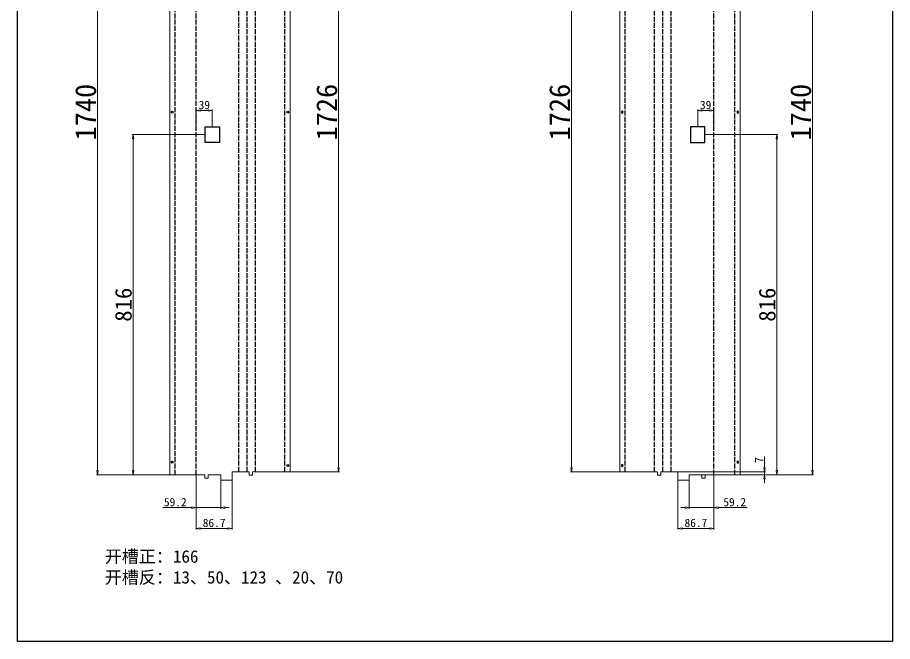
# Model space of a CAD drawing. Header units: millimetres. Extents: x 2100 to 6661, y -400 to 2594.
# Drawn here: x 2100 to 4200, y -400 to 1097 of the extents above; entities that cross this region are included whole.
import ezdxf

# ---------------------------------------------------------------- set-up
doc = ezdxf.new("R2010")
doc.units = ezdxf.units.MM
doc.linetypes.add('ACAD_ISO02W100', pattern=[15, 12, -3])
for name, color, linetype in [('Cutting', 7, 'Continuous'), ('基础信息', 7, 'Continuous'), ('标注层', 7, 'Continuous'), ('绘图层', 7, 'Continuous')]:
    doc.layers.add(name, color=color, linetype=linetype)
doc.styles.get("Standard").update_dxf_attribs({"font": ''})
doc.styles.get('Standard').set_extended_font_data('SimSun')
doc.dimstyles.new('ISO-25$0', dxfattribs={"dimtxt": 20, "dimasz": 10, "dimexe": 2.5, "dimexo": 0, "dimgap": 3.049991, "dimtad": 1, "dimdec": 1, "dimrnd": 0.001, "dimdsep": 46, "dimtxsty": 'Standard', "dimblk": 'CLOSEDBLANK', "dimcen": 0, "dimclrd": 4, "dimclre": 4, "dimclrt": 4, "dimazin": 3, "dimtm": 1e-09, "dimtfac": 0.707107, "dimtdec": 1, "dimtmove": 0, "dimatfit": 0, "dimldrblk": 'CLOSEDBLANK', "dimfxl": 1, "dimfrac": 2, "dimtolj": 1, "dimlwd": 9, "dimlwe": 9, "dimarcsym": 0})

# ---------------------------------------------------------------- blocks, each defined once
blk = doc.blocks.new('_ClosedBlank')
at = {"color": 0, "linetype": 'ByBlock', "lineweight": -2}
for p, q in [((-1, 0.17), (0, 0)), ((-1, 0.17), (-1, -0.17)), ((0, 0), (-1, -0.17))]:
    blk.add_line(p, q, dxfattribs=at)
blk = doc.blocks.new('*D55')
at = {"layer": 'Defpoints', "color": 0, "transparency": 16777216}
for p in [(2465.5, 1740), (2291.9, 0), (2465.5, 0)]:
    blk.add_point(p, dxfattribs=at)
at = {"layer": '标注层', "color": 4, "lineweight": 9, "transparency": 16777216}
for p, q in [((2465.5, 1740), (2289.4, 1740)), ((2291.9, 1730), (2291.9, 10)), ((2465.5, 0), (2289.4, 0))]:
    blk.add_line(p, q, dxfattribs=at)
at = {"layer": '标注层', "color": 4, "lineweight": 9, "transparency": 16777216, "xscale": 10, "yscale": 10, "zscale": 10}
for p, rotation in [((2291.9, 1740), 90), ((2291.9, 0), 270)]:
    blk.add_blockref('_ClosedBlank', p, dxfattribs=dict(at, rotation=rotation))
at = {"layer": '标注层', "color": 7, "transparency": 16777216, "insert": (2263.9, 870), "char_height": 50, "attachment_point": 5, "rotation": 90}
blk.add_mtext('\\A1;1740', dxfattribs=at)
blk = doc.blocks.new('*D10')
at = {"layer": 'Defpoints', "color": 0, "transparency": 16777216}
for p in [(2377.5, 816), (2550.3, 816), (2465.5, 0)]:
    blk.add_point(p, dxfattribs=at)
at = {"layer": '标注层', "color": 4, "lineweight": 9, "transparency": 16777216}
for p, q in [((2550.3, 816), (2375, 816)), ((2377.5, 10), (2377.5, 806)), ((2465.5, 0), (2375, 0))]:
    blk.add_line(p, q, dxfattribs=at)
at = {"layer": '标注层', "color": 4, "lineweight": 9, "transparency": 16777216, "xscale": 10, "yscale": 10, "zscale": 10}
for p, rotation in [((2377.5, 816), 90), ((2377.5, 0), 270)]:
    blk.add_blockref('_ClosedBlank', p, dxfattribs=dict(at, rotation=rotation))
at = {"layer": '标注层', "color": 7, "transparency": 16777216, "insert": (2354.4, 408), "char_height": 40, "attachment_point": 5, "rotation": 90}
blk.add_mtext('\\A1;816', dxfattribs=at)
blk = doc.blocks.new('*D56')
at = {"layer": 'Defpoints', "color": 0, "transparency": 16777216}
for p in [(2754.5, 1733), (2754.5, 7), (2870.5, 7)]:
    blk.add_point(p, dxfattribs=at)
at = {"layer": '标注层', "color": 4, "lineweight": 9, "transparency": 16777216}
for p, q in [((2754.5, 1733), (2873, 1733)), ((2870.5, 1723), (2870.5, 17)), ((2754.5, 7), (2873, 7))]:
    blk.add_line(p, q, dxfattribs=at)
at = {"layer": '标注层', "color": 4, "lineweight": 9, "transparency": 16777216, "xscale": 10, "yscale": 10, "zscale": 10}
for p, rotation in [((2870.5, 1733), 90), ((2870.5, 7), 270)]:
    blk.add_blockref('_ClosedBlank', p, dxfattribs=dict(at, rotation=rotation))
at = {"layer": '标注层', "color": 7, "transparency": 16777216, "insert": (2842.5, 870), "char_height": 50, "attachment_point": 5, "rotation": 90}
blk.add_mtext('\\A1;1726', dxfattribs=at)
blk = doc.blocks.new('GK1')
blk.add_circle((0, 0), 2.25)
blk = doc.blocks.new('*D57')
at = {"layer": 'Defpoints', "color": 0, "transparency": 16777216}
for p in [(2528.5, 874), (2528.5, 835), (2567.5, 835)]:
    blk.add_point(p, dxfattribs=at)
at = {"layer": '标注层', "color": 4, "lineweight": 9, "transparency": 16777216}
for p, q in [((2528.5, 835), (2528.5, 876.5)), ((2557.5, 874), (2538.5, 874)), ((2567.5, 835), (2567.5, 876.5))]:
    blk.add_line(p, q, dxfattribs=at)
at = {"layer": '标注层', "color": 4, "lineweight": 9, "transparency": 16777216, "xscale": 10, "yscale": 10, "zscale": 10, "rotation": 180}
blk.add_blockref('_ClosedBlank', (2528.5, 874), dxfattribs=at)
at = {"layer": '标注层', "color": 4, "lineweight": 9, "transparency": 16777216, "xscale": 10, "yscale": 10, "zscale": 10}
blk.add_blockref('_ClosedBlank', (2567.5, 874), dxfattribs=at)
at = {"layer": '标注层', "color": 7, "transparency": 16777216, "insert": (2548.4, 887), "char_height": 20, "attachment_point": 5}
blk.add_mtext('\\A1;39', dxfattribs=at)
blk = doc.blocks.new('*D48')
at = {"layer": 'Defpoints', "color": 0, "transparency": 16777216}
for p in [(2528.5, 0), (2587.7, -5.8), (2528.5, -78.9)]:
    blk.add_point(p, dxfattribs=at)
at = {"layer": '标注层', "color": 4, "lineweight": 9, "transparency": 16777216}
for p, q in [((2528.5, 0), (2528.5, -81.4)), ((2587.7, -5.8), (2587.7, -81.4)), ((2518.5, -78.9), (2449, -78.9)), ((2587.7, -78.9), (2528.5, -78.9)), ((2597.7, -78.9), (2607.7, -78.9))]:
    blk.add_line(p, q, dxfattribs=at)
at = {"layer": '标注层', "color": 4, "lineweight": 9, "transparency": 16777216, "xscale": 10, "yscale": 10, "zscale": 10}
blk.add_blockref('_ClosedBlank', (2528.5, -78.9), dxfattribs=at)
at = {"layer": '标注层', "color": 4, "lineweight": 9, "transparency": 16777216, "xscale": 10, "yscale": 10, "zscale": 10, "rotation": 180}
blk.add_blockref('_ClosedBlank', (2587.7, -78.9), dxfattribs=at)
at = {"layer": '标注层', "color": 7, "transparency": 16777216, "insert": (2478.7, -65.8), "char_height": 20, "attachment_point": 5}
blk.add_mtext('\\A1;59.2', dxfattribs=at)
blk = doc.blocks.new('*D49')
at = {"layer": 'Defpoints', "color": 0, "transparency": 16777216}
for p in [(2528.5, 0), (2615.2, -2.2), (2615.2, -128.7)]:
    blk.add_point(p, dxfattribs=at)
at = {"layer": '标注层', "color": 4, "lineweight": 9, "transparency": 16777216}
for p, q in [((2528.5, 0), (2528.5, -131.2)), ((2615.2, -2.2), (2615.2, -131.2)), ((2538.5, -128.7), (2605.2, -128.7))]:
    blk.add_line(p, q, dxfattribs=at)
at = {"layer": '标注层', "color": 4, "lineweight": 9, "transparency": 16777216, "xscale": 10, "yscale": 10, "zscale": 10, "rotation": 180}
blk.add_blockref('_ClosedBlank', (2528.5, -128.7), dxfattribs=at)
at = {"layer": '标注层', "color": 4, "lineweight": 9, "transparency": 16777216, "xscale": 10, "yscale": 10, "zscale": 10}
blk.add_blockref('_ClosedBlank', (2615.2, -128.7), dxfattribs=at)
at = {"layer": '标注层', "color": 7, "transparency": 16777216, "insert": (2571.9, -115.6), "char_height": 20, "attachment_point": 5}
blk.add_mtext('\\A1;86.7', dxfattribs=at)
blk = doc.blocks.new('*D61')
at = {"layer": 'Defpoints', "color": 0, "transparency": 16777216}
for p in [(3834.5, 1740), (3834.5, 0), (4008.1, 0)]:
    blk.add_point(p, dxfattribs=at)
at = {"layer": '标注层', "color": 4, "lineweight": 9, "transparency": 16777216}
for p, q in [((3834.5, 1740), (4010.6, 1740)), ((4008.1, 1730), (4008.1, 10)), ((3834.5, 0), (4010.6, 0))]:
    blk.add_line(p, q, dxfattribs=at)
at = {"layer": '标注层', "color": 4, "lineweight": 9, "transparency": 16777216, "xscale": 10, "yscale": 10, "zscale": 10}
for p, rotation in [((4008.1, 1740), 90), ((4008.1, 0), 270)]:
    blk.add_blockref('_ClosedBlank', p, dxfattribs=dict(at, rotation=rotation))
at = {"layer": '标注层', "color": 7, "transparency": 16777216, "insert": (3980, 870), "char_height": 50, "attachment_point": 5, "rotation": 90}
blk.add_mtext('\\A1;1740', dxfattribs=at)
blk = doc.blocks.new('*D58')
at = {"layer": 'Defpoints', "color": 0, "transparency": 16777216}
for p in [(3749.7, 816), (3922.5, 816), (3834.5, 0)]:
    blk.add_point(p, dxfattribs=at)
at = {"layer": '标注层', "color": 4, "lineweight": 9, "transparency": 16777216}
for p, q in [((3749.7, 816), (3925, 816)), ((3922.5, 10), (3922.5, 806)), ((3834.5, 0), (3925, 0))]:
    blk.add_line(p, q, dxfattribs=at)
at = {"layer": '标注层', "color": 4, "lineweight": 9, "transparency": 16777216, "xscale": 10, "yscale": 10, "zscale": 10}
for p, rotation in [((3922.5, 816), 90), ((3922.5, 0), 270)]:
    blk.add_blockref('_ClosedBlank', p, dxfattribs=dict(at, rotation=rotation))
at = {"layer": '标注层', "color": 7, "transparency": 16777216, "insert": (3899.5, 408), "char_height": 40, "attachment_point": 5, "rotation": 90}
blk.add_mtext('\\A1;816', dxfattribs=at)
blk = doc.blocks.new('*D62')
at = {"layer": 'Defpoints', "color": 0, "transparency": 16777216}
for p in [(3545.5, 1733), (3429.5, 7), (3545.5, 7)]:
    blk.add_point(p, dxfattribs=at)
at = {"layer": '标注层', "color": 4, "lineweight": 9, "transparency": 16777216}
for p, q in [((3545.5, 1733), (3427, 1733)), ((3429.5, 1723), (3429.5, 17)), ((3545.5, 7), (3427, 7))]:
    blk.add_line(p, q, dxfattribs=at)
at = {"layer": '标注层', "color": 4, "lineweight": 9, "transparency": 16777216, "xscale": 10, "yscale": 10, "zscale": 10}
for p, rotation in [((3429.5, 1733), 90), ((3429.5, 7), 270)]:
    blk.add_blockref('_ClosedBlank', p, dxfattribs=dict(at, rotation=rotation))
at = {"layer": '标注层', "color": 7, "transparency": 16777216, "insert": (3401.4, 870), "char_height": 50, "attachment_point": 5, "rotation": 90}
blk.add_mtext('\\A1;1726', dxfattribs=at)
blk = doc.blocks.new('*D59')
at = {"layer": 'Defpoints', "color": 0, "transparency": 16777216}
for p in [(3771.5, 874), (3732.5, 835), (3771.5, 835)]:
    blk.add_point(p, dxfattribs=at)
at = {"layer": '标注层', "color": 4, "lineweight": 9, "transparency": 16777216}
for p, q in [((3732.5, 835), (3732.5, 876.5)), ((3742.5, 874), (3761.5, 874)), ((3771.5, 835), (3771.5, 876.5))]:
    blk.add_line(p, q, dxfattribs=at)
at = {"layer": '标注层', "color": 4, "lineweight": 9, "transparency": 16777216, "xscale": 10, "yscale": 10, "zscale": 10, "rotation": 180}
blk.add_blockref('_ClosedBlank', (3732.5, 874), dxfattribs=at)
at = {"layer": '标注层', "color": 4, "lineweight": 9, "transparency": 16777216, "xscale": 10, "yscale": 10, "zscale": 10}
blk.add_blockref('_ClosedBlank', (3771.5, 874), dxfattribs=at)
at = {"layer": '标注层', "color": 7, "transparency": 16777216, "insert": (3751.6, 887), "char_height": 20, "attachment_point": 5}
blk.add_mtext('\\A1;39', dxfattribs=at)
blk = doc.blocks.new('*D69')
at = {"layer": 'Defpoints', "color": 0, "transparency": 16777216}
for p in [(3771.5, 0), (3712.3, -5.8), (3771.5, -78.9)]:
    blk.add_point(p, dxfattribs=at)
at = {"layer": '标注层', "color": 4, "lineweight": 9, "transparency": 16777216}
for p, q in [((3771.5, 0), (3771.5, -81.4)), ((3712.3, -5.8), (3712.3, -81.4)), ((3702.3, -78.9), (3692.3, -78.9)), ((3712.3, -78.9), (3771.5, -78.9)), ((3781.5, -78.9), (3851, -78.9))]:
    blk.add_line(p, q, dxfattribs=at)
at = {"layer": '标注层', "color": 4, "lineweight": 9, "transparency": 16777216, "xscale": 10, "yscale": 10, "zscale": 10}
blk.add_blockref('_ClosedBlank', (3712.3, -78.9), dxfattribs=at)
at = {"layer": '标注层', "color": 4, "lineweight": 9, "transparency": 16777216, "xscale": 10, "yscale": 10, "zscale": 10, "rotation": 180}
blk.add_blockref('_ClosedBlank', (3771.5, -78.9), dxfattribs=at)
at = {"layer": '标注层', "color": 7, "transparency": 16777216, "insert": (3821.3, -65.8), "char_height": 20, "attachment_point": 5}
blk.add_mtext('\\A1;59.2', dxfattribs=at)
blk = doc.blocks.new('*D70')
at = {"layer": 'Defpoints', "color": 0, "transparency": 16777216}
for p in [(3771.5, 0), (3684.8, -2.2), (3684.8, -128.7)]:
    blk.add_point(p, dxfattribs=at)
at = {"layer": '标注层', "color": 4, "lineweight": 9, "transparency": 16777216}
for p, q in [((3771.5, 0), (3771.5, -131.2)), ((3684.8, -2.2), (3684.8, -131.2)), ((3761.5, -128.7), (3694.8, -128.7))]:
    blk.add_line(p, q, dxfattribs=at)
at = {"layer": '标注层', "color": 4, "lineweight": 9, "transparency": 16777216, "xscale": 10, "yscale": 10, "zscale": 10, "rotation": 180}
blk.add_blockref('_ClosedBlank', (3684.8, -128.7), dxfattribs=at)
at = {"layer": '标注层', "color": 4, "lineweight": 9, "transparency": 16777216, "xscale": 10, "yscale": 10, "zscale": 10}
blk.add_blockref('_ClosedBlank', (3771.5, -128.7), dxfattribs=at)
at = {"layer": '标注层', "color": 7, "transparency": 16777216, "insert": (3728.1, -115.6), "char_height": 20, "attachment_point": 5}
blk.add_mtext('\\A1;86.7', dxfattribs=at)
blk = doc.blocks.new('*D92')
at = {"layer": 'Defpoints', "color": 0, "transparency": 16777216}
for p in [(3684.8, 7), (3712.3, 0), (3892.8, 7)]:
    blk.add_point(p, dxfattribs=at)
at = {"layer": '绘图层', "color": 4, "lineweight": 9, "transparency": 16777216}
for p, q in [((3892.8, 17), (3892.8, 43.9)), ((3684.8, 7), (3895.3, 7)), ((3712.3, 0), (3895.3, 0)), ((3892.8, 0), (3892.8, 7)), ((3892.8, -10), (3892.8, -20))]:
    blk.add_line(p, q, dxfattribs=at)
at = {"layer": '绘图层', "color": 4, "lineweight": 9, "transparency": 16777216, "xscale": 10, "yscale": 10, "zscale": 10}
for p, rotation in [((3892.8, 7), 270), ((3892.8, 0), 90)]:
    blk.add_blockref('_ClosedBlank', p, dxfattribs=dict(at, rotation=rotation))
at = {"layer": '绘图层', "color": 4, "transparency": 16777216, "insert": (3879.7, 35.5), "char_height": 20, "attachment_point": 5, "rotation": 90}
blk.add_mtext('\\A1;7', dxfattribs=at)

msp = doc.modelspace()

# ---------------------------------------------------------------- linework, layer by layer
at = {"color": 7, "linetype": 'Continuous', "lineweight": 15}
for p, q in [((2465.5, 1740), (2465.5, 0)), ((2754.5, 1733), (2754.5, 7)), ((3545.5, 1733), (3545.5, 7)), ((3834.5, 1740), (3834.5, 0)), ((2465.5, 0), (2549.5, 0)), ((2549.5, -7), (2549.5, 0)), ((2557.5, -7), (2557.5, 0)), ((2557.5, 0), (2587.7, 0)), ((2587.7, 0), (2587.7, -11.5)), ((2615.2, -11.5), (2615.2, 7)), ((2615.2, 7), (2656, 7)), ((2656, 0), (2656, 7)), ((2664, 0), (2664, 7)), ((2664, 7), (2754.5, 7)), ((3636, 7), (3545.5, 7)), ((3636, 0), (3636, 7)), ((3684.8, 7), (3644, 7)), ((3644, 0), (3644, 7)), ((3684.8, -11.5), (3684.8, 7)), ((3742.5, 0), (3712.3, 0)), ((3712.3, 0), (3712.3, -11.5)), ((3742.5, -7), (3742.5, 0)), ((3834.5, 0), (3750.5, 0)), ((3750.5, -7), (3750.5, 0)), ((2550.5, -8), (2556.5, -8)), ((2589.2, -13), (2613.7, -13)), ((2657, -1), (2663, -1)), ((3643, -1), (3637, -1)), ((3710.8, -13), (3686.3, -13)), ((3749.5, -8), (3743.5, -8))]:
    msp.add_line(p, q, dxfattribs=at)
at = {"color": 7}
for points in [[(2550.25, 835), (2584.75, 835), (2584.75, 797), (2550.25, 797)], [(3749.75, 835), (3715.25, 835), (3715.25, 797), (3749.75, 797)]]:
    msp.add_lwpolyline(points, close=True, dxfattribs=at)
at = {"color": 7, "linetype": 'Continuous', "lineweight": 15}
for centre, radius, start, end in [((2657, 0), 1, 180, 270), ((2663, 0), 1, 270, 0), ((3637, 0), 1, 180, 270), ((3643, 0), 1, 270, 0), ((2550.5, -7), 1, 180, 270), ((2556.5, -7), 1, 270, 0), ((2589.2, -11.5), 1.5, 180, 270), ((2613.7, -11.5), 1.5, 270, 0), ((3686.3, -11.5), 1.5, 180, 270), ((3710.8, -11.5), 1.5, 270, 0), ((3743.5, -7), 1, 180, 270), ((3749.5, -7), 1, 270, 0)]:
    msp.add_arc(centre, radius, start, end, dxfattribs=at)
at = {"layer": '标注层', "color": 5, "linetype": 'ACAD_ISO02W100'}
for p, q in [((2478.5, 0), (2478.5, 1740)), ((2528.5, 0), (2528.5, 1740)), ((2651.5, 7), (2651.5, 1733)), ((2671.5, 7), (2671.5, 1733)), ((2741.5, 7), (2741.5, 1733)), ((3558.5, 7), (3558.5, 1733)), ((3628.5, 7), (3628.5, 1733)), ((3648.5, 7), (3648.5, 1733)), ((3771.5, 0), (3771.5, 1740)), ((3821.5, 0), (3821.5, 1740))]:
    msp.add_line(p, q, dxfattribs=at)
at = {"layer": '标注层', "color": 6, "linetype": 'ACAD_ISO02W100'}
for p, q in [((2631.5, 7), (2631.5, 1733)), ((3668.5, 7), (3668.5, 1733))]:
    msp.add_line(p, q, dxfattribs=at)
at = {"layer": '绘图层', "color": 5}
msp.add_lwpolyline([(2100, 2594.13), (4200, 2594.13), (4200, -400), (2100, -400)], close=True, dxfattribs=at)

# ---------------------------------------------------------------- block references
at = {"layer": 'Cutting'}
for p in [(2471.5, 870), (2748.5, 870), (2471.5, 30), (2748.5, 22)]:
    msp.add_blockref('GK1', p, dxfattribs=at)
at = {"layer": 'Cutting', "xscale": -1}
for p in [(3551.5, 870), (3828.5, 870), (3551.5, 22), (3828.5, 30)]:
    msp.add_blockref('GK1', p, dxfattribs=at)

# ---------------------------------------------------------------- texts
at = {"layer": '基础信息'}
for s, p in [('开槽正：166', (2309.35, -211.06)), ('开槽反：13、50、123 、20、70', (2309.35, -261.06))]:
    msp.add_text(s, height=30, dxfattribs=at).set_placement(p)

# ---------------------------------------------------------------- dimensions: what is measured, and where the dimension line sits
at = {"layer": '标注层'}
for base, p1, p2, angle, override, picture, middle in [((2291.95, 0), (2465.5, 1740), (2465.5, 0), 90, {"dimtxt": 50, "dimclrt": 7}, '*D55', (2263.9, 870)), ((2870.51, 7), (2754.5, 1733), (2754.5, 7), 90, {"dimtxt": 50, "dimclrt": 7}, '*D56', (2842.46, 870)), ((3429.49, 7), (3545.5, 1733), (3545.5, 7), 90, {"dimtxt": 50, "dimclrt": 7}, '*D62', (3401.44, 870)), ((4008.05, 0), (3834.5, 1740), (3834.5, 0), 90, {"dimtxt": 50, "dimclrt": 7}, '*D61', (3980, 870)), ((2377.47, 816), (2465.5, 0), (2550.25, 816), 270, {"dimtxt": 40, "dimclrt": 7}, '*D10', (2354.42, 408)), ((3922.53, 816), (3834.5, 0), (3749.75, 816), 270, {"dimtxt": 40, "dimclrt": 7}, '*D58', (3899.48, 408)), ((3684.8, -128.69), (3771.5, 0), (3684.8, -2.25), 180, {"dimclrt": 7}, '*D70', (3728.15, -115.65)), ((3771.5, -78.88), (3712.3, -5.75), (3771.5, 0), 180, {"dimclrt": 7}, '*D69', (3821.27, -65.83))]:
    dim = msp.add_linear_dim(base=base, p1=p1, p2=p2, angle=angle, dimstyle='ISO-25$0', override=override, dxfattribs=at)
    dim.commit()
    dim.dimension.update_dxf_attribs({"geometry": picture, "text_midpoint": middle})
dim = msp.add_linear_dim(base=(2528.5, 873.97), p1=(2567.5, 835), p2=(2528.5, 835), dimstyle='ISO-25$0', override={"dimclrt": 7}, dxfattribs=at)
dim.commit()
dim.dimension.update_dxf_attribs({"geometry": '*D57', "text_midpoint": (2548.4, 873.97), "dimtype": 128})
dim = msp.add_linear_dim(base=(3771.5, 873.97), p1=(3732.5, 835), p2=(3771.5, 835), angle=180, dimstyle='ISO-25$0', override={"dimclrt": 7}, dxfattribs=at)
dim.commit()
dim.dimension.update_dxf_attribs({"geometry": '*D59', "text_midpoint": (3751.6, 873.97), "dimtype": 128})
for base, p1, p2, picture, middle in [((2528.5, -78.88), (2587.7, -5.75), (2528.5, 0), '*D48', (2478.73, -65.83)), ((2615.2, -128.69), (2528.5, 0), (2615.2, -2.25), '*D49', (2571.85, -115.65))]:
    dim = msp.add_linear_dim(base=base, p1=p1, p2=p2, dimstyle='ISO-25$0', override={"dimclrt": 7}, dxfattribs=at)
    dim.commit()
    dim.dimension.update_dxf_attribs({"geometry": picture, "text_midpoint": middle})
at = {"layer": '绘图层'}
dim = msp.add_linear_dim(base=(3892.8, 7), p1=(3712.3, 0), p2=(3684.8, 7), angle=90, dimstyle='ISO-25$0', dxfattribs=at)
dim.commit()
dim.dimension.update_dxf_attribs({"geometry": '*D92', "text_midpoint": (3879.75, 35.47)})

doc.saveas('drawing.dxf')
